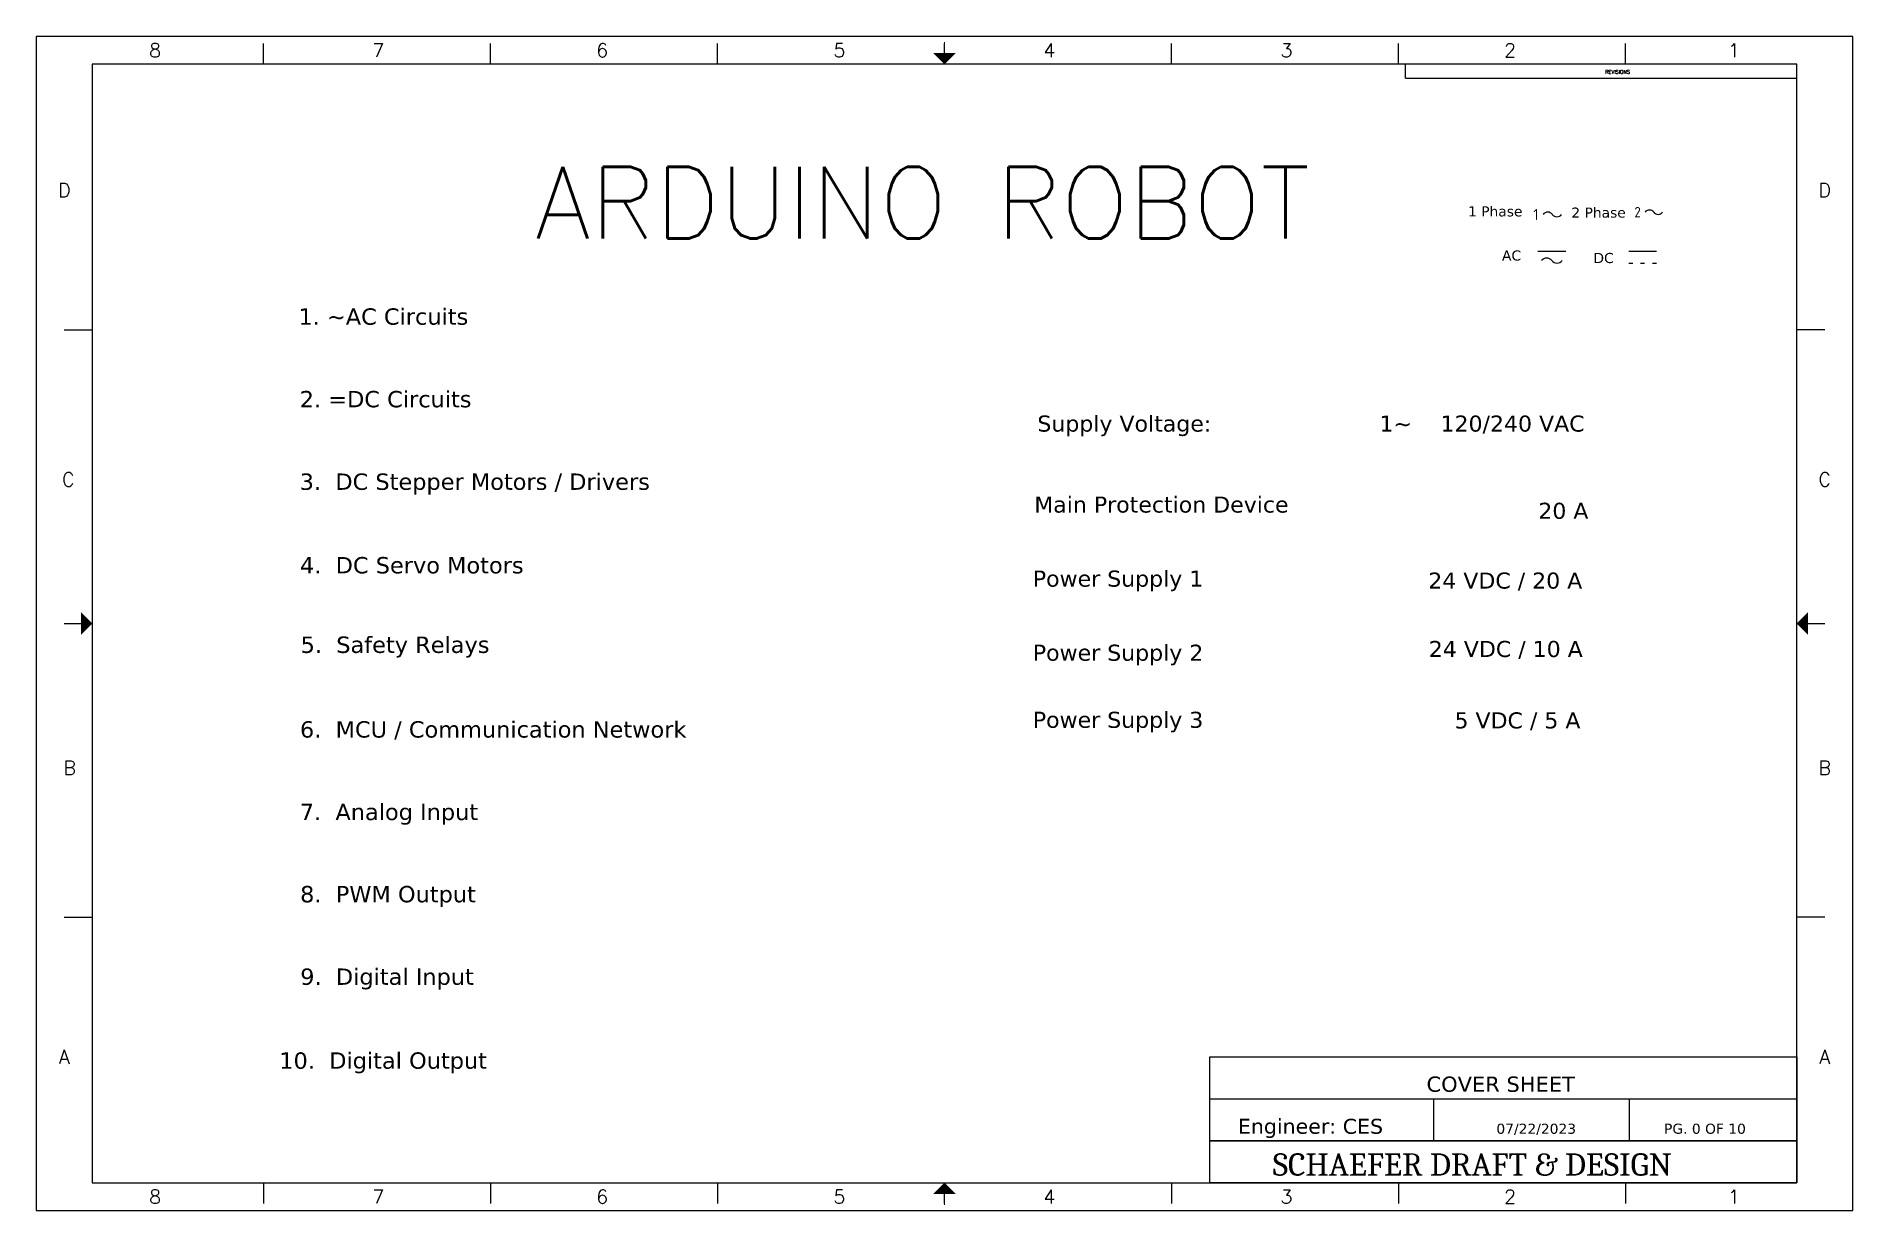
# Model space of a CAD drawing. Header units: inches. Extents: x 1.5 to 34, y 1.5 to 22.5.
import ezdxf
from ezdxf.enums import TextEntityAlignment as Align

# ---------------------------------------------------------------- set-up
doc = ezdxf.new("R2010")
doc.units = ezdxf.units.IN
doc.header["$MEASUREMENT"] = 0
doc.layers.add('PSYMS', color=7, linetype='Continuous')
doc.layers.add('Title Block', color=7, linetype='Continuous')
doc.styles.add('MtXpl_Verdana', font='verdana.ttf')
doc.styles.add('Roman', font='romans')
doc.styles.get("Standard").update_dxf_attribs({"font": 'cambriab.ttf'})
doc.styles.add('Textstil60', font='verdana.ttf')
doc.styles.add('Textstil62', font='verdana.ttf')
doc.styles.add('WD', font='romans.shx')
doc.styles.add('WD_IEC', font='isocp2.shx', dxfattribs={"width": 0.9, "height": 4})

# ---------------------------------------------------------------- blocks, each defined once
blk = doc.blocks.new('ANSI_border_D')
blk.add_line((24.5, 20.25), (31.5, 20.25))
at = {"layer": 'Title Block'}
for p, q in [((0, 21), (0, 0)), ((32.5, 21), (0, 21)), ((4.062, 20.5), (4.062, 20.875)), ((8.125, 20.5), (8.125, 20.875)), ((12.187, 20.5), (12.187, 20.875)), ((16.25, 20.5), (16.25, 20.875)), ((20.312, 20.5), (20.312, 20.875)), ((24.375, 20.5), (24.375, 20.875)), ((28.437, 20.5), (28.437, 20.875)), ((32.5, 0), (32.5, 21)), ((32.5, 20.5), (32.5, 20.875)), ((1, 20.5), (1, 0.5)), ((31.5, 20.5), (1, 20.5)), ((24.5, 20.25), (24.5, 20.5)), ((31.5, 0.5), (31.5, 20.5)), ((0.5, 15.75), (1, 15.75)), ((32, 15.75), (31.5, 15.75)), ((0.5, 10.5), (1, 10.5)), ((31.5, 10.5), (32, 10.5)), ((0.5, 5.25), (1, 5.25)), ((32, 5.25), (31.5, 5.25)), ((1, 0.5), (31.5, 0.5)), ((4.062, 0.5), (4.062, 0.125)), ((8.125, 0.5), (8.125, 0.125)), ((12.187, 0.5), (12.187, 0.125)), ((16.25, 0.125), (16.25, 0.5)), ((20.312, 0.5), (20.312, 0.125)), ((24.375, 0.5), (24.375, 0.125)), ((28.437, 0.5), (28.437, 0.125)), ((32.5, 0.125), (32.5, 0.5)), ((0, 0), (32.5, 0))]:
    blk.add_line(p, q, dxfattribs=at)
at = {"layer": 'Title Block', "const_width": 0.02}
for points in [[(16.25, 20.9), (16.25, 20.7)], [(0.6, 10.5), (0.6, 10.5)], [(0.6, 10.5), (0.8, 10.5)], [(31.9, 10.5), (31.9, 10.5)], [(16.25, 0.1), (16.25, 0.3)]]:
    blk.add_lwpolyline(points, dxfattribs=at)
at = {"layer": 'Title Block'}
for points in [[(16.05, 20.7), (16.45, 20.7), (16.25, 20.5)], [(0.8, 10.3), (0.8, 10.7), (1, 10.5)], [(31.7, 10.3), (31.7, 10.7), (31.5, 10.5)], [(16.05, 0.3), (16.45, 0.3), (16.25, 0.5)]]:
    blk.add_solid(points, dxfattribs=at)
at = {"layer": 'Title Block', "style": 'Roman'}
for s, p in [('8', (2.125, 20.75)), ('7', (6.119, 20.75)), ('6', (10.125, 20.75)), ('5', (14.369, 20.75)), ('4', (18.125, 20.75)), ('3', (22.369, 20.75)), ('2', (26.369, 20.75)), ('1', (30.375, 20.75)), ('D', (0.5, 18.25)), ('D', (32, 18.25)), ('C', (0.571, 13.073)), ('C', (32, 13.073)), ('B', (0.595, 7.919)), ('B', (32, 7.919)), ('A', (0.5, 2.75)), ('A', (32, 2.75)), ('8', (2.125, 0.25)), ('7', (6.119, 0.25)), ('6', (10.125, 0.25)), ('5', (14.369, 0.25)), ('4', (18.125, 0.25)), ('3', (22.369, 0.25)), ('2', (26.369, 0.25)), ('1', (30.375, 0.25))]:
    blk.add_text(s, height=0.25, dxfattribs=at).set_placement(p, align=Align.MIDDLE_CENTER)
blk.add_text('REVISIONS', height=0.065, dxfattribs=at).set_placement((28.075, 20.332))

msp = doc.modelspace()

# ---------------------------------------------------------------- linework, layer by layer
for p, q in [((28.367, 18.656), (28.867, 18.656)), ((29.992, 18.656), (30.492, 18.656)), ((29.992, 18.446), (30.065, 18.446)), ((30.206, 18.446), (30.278, 18.446)), ((30.42, 18.446), (30.492, 18.446))]:
    msp.add_line(p, q)
for centre, radius, start, end in [((28.543, 19.252), 0.104, 36.8699, 143.1301), ((28.709, 19.377), 0.104, 216.8699, 323.1301), ((30.364, 19.297), 0.0971, 36.8699, 143.1301), ((30.519, 19.414), 0.0971, 216.8699, 323.1301), ((28.526, 18.422), 0.114, 36.8699, 143.1301), ((28.709, 18.56), 0.114, 216.8699, 323.1301)]:
    msp.add_arc(centre, radius, start, end)
at = {"layer": 'PSYMS'}
for p, q in [((22.5, 3.5), (33, 3.5)), ((26.5, 3.5), (26.5, 2.75)), ((30, 3.5), (30, 2.75))]:
    msp.add_line(p, q, dxfattribs=at)
for points in [[(33, 2.75), (22.5, 2.75), (22.5, 4.25), (33, 4.25)], [(22.5, 2.75), (33, 2.75), (33, 2), (22.5, 2)]]:
    msp.add_lwpolyline(points, close=True, dxfattribs=at)

# ---------------------------------------------------------------- block references
msp.add_blockref('ANSI_border_D', (1.5, 1.5))

# ---------------------------------------------------------------- texts
at = {"style": 'WD_IEC'}
for s, height, p in [('1', 0.2, (28.376, 19.314)), ('2', 0.186, (30.208, 19.356))]:
    msp.add_text(s, height=height, dxfattribs=at).set_placement(p, align=Align.MIDDLE_RIGHT)
at = {"layer": 'PSYMS'}
for s, height, style, p in [('1 Phase', 0.1803, 'Textstil62', (27.117, 19.28)), ('2 Phase', 0.1803, 'Textstil62', (28.966, 19.258)), ('AC', 0.1803, 'Textstil62', (27.725, 18.491)), ('DC', 0.1803, 'Textstil62', (29.361, 18.446)), ('1. ~AC Circuits', 0.29258, 'MtXpl_Verdana', (6.19, 17.343)), ('2. =DC Circuits', 0.29258, 'MtXpl_Verdana', (6.213, 15.866)), ('3.  DC Stepper Motors / Drivers ', 0.29258, 'MtXpl_Verdana', (6.212, 14.39)), ('20 A', 0.2874, 'Textstil60', (28.375, 13.872)), ('4.  DC Servo Motors', 0.29258, 'MtXpl_Verdana', (6.218, 12.896)), ('Power Supply 1', 0.28742, 'MtXpl_Verdana', (19.33, 12.659)), ('24 VDC / 20 A', 0.28742, 'Textstil60', (26.406, 12.624)), ('5.  Safety Relays', 0.29258, 'MtXpl_Verdana', (6.229, 11.474)), ('Power Supply 2', 0.28742, 'MtXpl_Verdana', (19.33, 11.334)), ('24 VDC / 10 A', 0.28742, 'Textstil60', (26.415, 11.401)), ('Power Supply 3', 0.28742, 'MtXpl_Verdana', (19.33, 10.134)), ('5 VDC / 5 A', 0.28742, 'Textstil60', (26.875, 10.124)), ('6.  MCU / Communication Network', 0.29258, 'MtXpl_Verdana', (6.217, 9.96)), ('7.  Analog Input', 0.29258, 'MtXpl_Verdana', (6.214, 8.484)), ('8.  PWM Output', 0.29258, 'MtXpl_Verdana', (6.22, 7.014)), ('9.  Digital Input', 0.29258, 'MtXpl_Verdana', (6.222, 5.538)), ('10.  Digital Output', 0.29258, 'MtXpl_Verdana', (5.847, 4.038)), ('COVER SHEET', 0.27341, 'Textstil62', (26.375, 3.625)), ('Engineer: CES', 0.26765, 'Textstil62', (23, 2.875)), ('07/22/2023', 0.1803, 'Textstil62', (27.625, 2.875)), ('PG. 0 OF 10', 0.18026, 'Textstil62', (30.625, 2.875))]:
    msp.add_text(s, height=height, dxfattribs=dict(at, style=style)).set_placement(p)
msp.add_text('SCHAEFER DRAFT & DESIGN', height=0.39983, dxfattribs=at).set_placement((23.625, 2.125))
at = {"layer": 'PSYMS', "insert": (10.425, 20.166), "char_height": 1.28378, "attachment_point": 1, "style": 'WD'}
msp.add_mtext('ARDUINO ROBOT', dxfattribs=at)
at = {"layer": 'PSYMS', "char_height": 0.28742, "attachment_point": 1, "style": 'Textstil60'}
for s, insert, width in [('Supply Voltage:^I^I^I^I^I^I^I^I^I^I^I^I^I^I^I^I^I\\P^I^I^I^I^I^I^I^I^I^I^I^I^I^I^I^I^I\\P^I^I^I^I^I^I^I^I^I^I^I^I^I^I^I^I^I', (19.412, 15.719), 61.35447), ('1~^I^I^I^I^I^I^I^I^I^I^I^I^I^I^I^I^I\\P^I^I^I^I^I^I^I^I^I^I^I^I^I^I^I^I^I\\P^I^I^I^I^I^I^I^I^I^I^I^I^I^I^I^I^I', (25.533, 15.719), 61.35447), ('120/240 VAC^I^I^I^I^I^I^I^I^I\\P^I^I^I^I^I^I^I^I^I\\P^I^I^I^I^I^I^I^I^I', (26.625, 15.719), 32.29183), ('Main Protection Device^I^I^I^I^I^I^I^I^I^I^I^I^I^I^I^I^I\\P^I^I^I^I^I^I^I^I^I^I^I^I^I^I^I^I^I\\P^I^I^I^I^I^I^I^I^I^I^I^I^I^I^I^I^I', (19.356, 14.271), 64.58366)]:
    msp.add_mtext(s, dxfattribs=dict(at, insert=insert, width=width))

doc.saveas('drawing.dxf')
